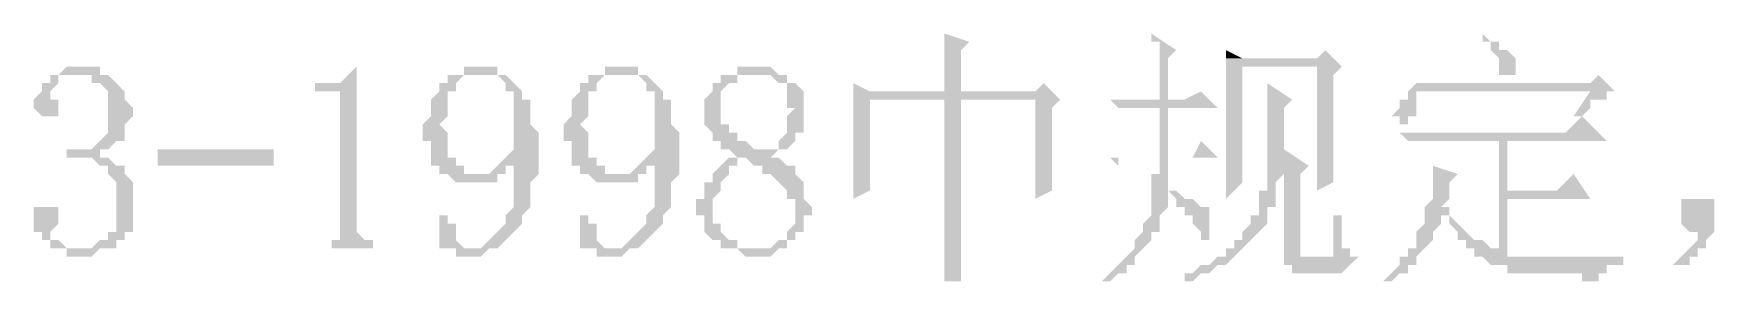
# Model space of a CAD drawing. Extents: x 51 to 246, y 3 to 417.
# Drawn here: x 211.58 to 220.18, y 342.39 to 343.66 of the extents above; entities that cross this region are included whole.
import ezdxf

# ---------------------------------------------------------------- set-up
doc = ezdxf.new("R2010")
doc.units = 0
doc.header["$MEASUREMENT"] = 0
doc.layers.add('_____1', color=160, linetype='Continuous')

msp = doc.modelspace()

# ---------------------------------------------------------------- hatches: boundary and pattern name
at = {"layer": '_____1'}
for points in [[(216.2387, 343.6617), (216.2387, 343.3653), (215.8576, 343.3653), (216.3234, 343.3653), (216.3234, 343.577), (216.3658, 343.6193)], [(217.297, 343.6617), (217.297, 343.6193), (217.3394, 343.6193), (217.3394, 343.3231), (217.3817, 343.3231), (217.3817, 343.5346), (217.4241, 343.577)], [(217.678, 343.577), (217.678, 343.5346), (217.7628, 343.5346)], [(218.1862, 343.577), (218.1438, 343.5346), (217.678, 343.5346), (217.678, 342.8149), (217.7628, 342.8997), (217.7628, 343.4924), (218.2706, 343.4924)], [(211.709, 343.45), (211.6667, 343.45), (211.6667, 343.4076), (211.6243, 343.4076), (211.6243, 343.3653), (211.5819, 343.3231), (211.5819, 343.2807), (211.6243, 343.2383), (211.709, 343.2383), (211.709, 343.3231), (211.6667, 343.3231), (211.6667, 343.3653), (211.709, 343.4076), (211.709, 343.45), (211.7938, 343.45)], [(211.8362, 343.4924), (211.7514, 343.4924), (211.709, 343.45), (211.8782, 343.45), (211.8782, 343.4076), (211.9206, 343.4076), (211.9629, 343.3653), (211.9629, 343.1536), (211.8782, 343.069), (211.7514, 343.069), (211.7514, 343.0266), (211.8782, 343.0266), (211.9206, 342.9844), (211.9629, 342.9844), (211.9629, 342.942), (212.0053, 342.8997), (212.0053, 342.6456), (211.9629, 342.6456), (211.9629, 342.6034), (211.9206, 342.6034), (211.8782, 342.561), (211.7938, 342.561), (212.0053, 342.561), (212.0053, 342.6034), (212.0477, 342.6034), (212.0477, 342.6456), (212.0901, 342.6456), (212.0901, 342.8997), (212.0477, 342.942), (212.0477, 342.9844), (212.0053, 342.9844), (211.9629, 343.0266), (211.9206, 343.0266), (211.9206, 343.069), (211.9629, 343.069), (212.0053, 343.1114), (212.0477, 343.1114), (212.0477, 343.1959), (212.0901, 343.2383), (212.0901, 343.2807), (212.0477, 343.3231), (212.0477, 343.3653), (211.9629, 343.45), (211.9206, 343.45), (211.9206, 343.4924), (211.8782, 343.4924)], [(213.2332, 343.4924), (213.1484, 343.4076), (213.0213, 343.4076), (213.0213, 343.3653), (213.1484, 343.3653), (213.1484, 342.6034), (213.106, 342.6034), (213.106, 342.561), (213.0213, 342.561), (213.4023, 342.561), (213.3176, 342.561), (213.3176, 342.6034), (213.2752, 342.6034), (213.2332, 342.6456)], [(213.8681, 343.4924), (213.7833, 343.4924), (213.7833, 343.45), (213.6986, 343.45), (213.6986, 343.4076), (213.6562, 343.4076), (213.6562, 343.3653), (213.6138, 343.3231), (213.6138, 343.2383), (213.5718, 343.1959), (213.5718, 343.1114), (213.6138, 343.1114), (213.6138, 342.9844), (213.6562, 342.9844), (213.6562, 342.942), (213.8257, 342.942), (213.7833, 342.942), (213.7833, 342.9844), (213.741, 342.9844), (213.741, 343.0266), (213.6986, 343.0266), (213.6986, 343.1536), (213.6562, 343.1959), (213.6986, 343.2383), (213.6986, 343.3653), (213.741, 343.3653), (213.741, 343.4076), (213.7833, 343.45), (213.9949, 343.45), (213.9528, 343.45), (213.9528, 343.4924), (213.9105, 343.4924)], [(214.5878, 343.4924), (214.503, 343.4924), (214.503, 343.45), (214.4183, 343.45), (214.4183, 343.4076), (214.3759, 343.4076), (214.3759, 343.3653), (214.3335, 343.3231), (214.3335, 343.2383), (214.2915, 343.1959), (214.2915, 343.1114), (214.3335, 343.1114), (214.3335, 342.9844), (214.3759, 342.9844), (214.3759, 342.942), (214.5454, 342.942), (214.503, 342.942), (214.503, 342.9844), (214.4606, 342.9844), (214.4606, 343.0266), (214.4183, 343.0266), (214.4183, 343.1536), (214.3759, 343.1959), (214.4183, 343.2383), (214.4183, 343.3653), (214.4606, 343.3653), (214.4606, 343.4076), (214.503, 343.45), (214.7145, 343.45), (214.6722, 343.45), (214.6722, 343.4924), (214.6301, 343.4924)], [(215.2651, 343.4924), (215.1803, 343.4924), (215.1803, 343.45), (215.0956, 343.45), (215.0956, 343.4076), (215.0532, 343.4076), (215.0532, 343.3653), (215.0112, 343.3231), (215.0112, 343.1959), (215.0532, 343.1536), (215.0532, 343.1114), (215.0956, 343.1114), (215.0956, 343.069), (215.1379, 343.069), (215.1803, 343.0266), (215.1379, 343.0266), (215.2227, 343.0266), (215.2651, 342.9844), (215.3074, 342.9844), (215.3074, 342.942), (215.3498, 342.942), (215.4342, 342.8573), (215.4342, 342.8149), (215.4766, 342.8149), (215.4766, 342.688), (215.4342, 342.6456), (215.4342, 342.6034), (215.3918, 342.6034), (215.3498, 342.561), (215.1379, 342.561), (215.1803, 342.561), (215.2227, 342.5186), (215.3498, 342.5186), (215.3918, 342.561), (215.4342, 342.561), (215.4342, 342.6034), (215.4766, 342.6034), (215.4766, 342.6456), (215.519, 342.6456), (215.519, 342.7303), (215.5613, 342.7303), (215.5613, 342.7727), (215.519, 342.8149), (215.519, 342.8997), (215.4766, 342.942), (215.4766, 342.9844), (215.4342, 342.9844), (215.3918, 343.0266), (215.3498, 343.0266), (215.3918, 343.069), (215.2651, 343.069), (215.2227, 343.1114), (215.1803, 343.1114), (215.1803, 343.1536), (215.1379, 343.1536), (215.1379, 343.1959), (215.0956, 343.1959), (215.0956, 343.3653), (215.1379, 343.4076), (215.1803, 343.4076), (215.1803, 343.45), (215.3918, 343.45), (215.3498, 343.4924), (215.3074, 343.4924)], [(215.3918, 343.45), (215.2651, 343.45), (215.3498, 343.45), (215.3918, 343.4076), (215.4342, 343.4076), (215.4342, 343.2807), (215.4766, 343.2807), (215.4342, 343.2383), (215.4342, 343.1536), (215.3918, 343.1114), (215.3918, 343.069), (215.3074, 343.069), (215.4342, 343.069), (215.4766, 343.1114), (215.4766, 343.1536), (215.519, 343.1536), (215.519, 343.3653), (215.4766, 343.4076), (215.4342, 343.4076), (215.4342, 343.45)], [(218.2706, 343.4924), (218.1438, 343.4924), (218.1438, 342.8573), (218.2282, 342.8997), (218.2282, 343.45)], [(218.6516, 343.4924), (218.6516, 343.4076), (218.6092, 343.3653), (218.6516, 343.4076)], [(219.5832, 343.45), (219.5408, 343.4076), (218.6516, 343.4076), (218.6092, 343.3653), (219.5408, 343.3653), (219.456, 343.2383), (219.4984, 343.2383), (219.5408, 343.2807), (219.5408, 343.3231), (219.6252, 343.3231), (219.6252, 343.3653), (219.6676, 343.3653)], [(215.7729, 343.4076), (215.7729, 343.3653), (216.3234, 343.3653), (215.8576, 343.3653)], [(216.7468, 343.4076), (216.7044, 343.3653), (215.7729, 343.3653), (215.7729, 343.3231), (216.7044, 343.3231), (216.7044, 342.942), (216.3234, 342.942), (216.7888, 342.942), (216.7888, 343.2807), (216.8312, 343.3231)], [(215.7729, 343.3231), (215.7729, 342.942), (216.7044, 342.942), (216.7044, 342.8149), (216.7888, 342.8573), (216.7888, 342.942), (215.8576, 342.942), (215.8576, 343.3231), (216.2387, 343.3231)], [(216.2387, 343.3231), (216.2387, 342.942), (215.8576, 342.942), (216.3234, 342.942), (216.3234, 343.3231), (216.7044, 343.3231)], [(217.5509, 343.3653), (217.4665, 343.3231), (217.0855, 343.3231), (217.1278, 343.2807), (217.6356, 343.2807)], [(217.8895, 343.4076), (217.8895, 342.8573), (217.8472, 342.8573), (217.8472, 342.7303), (217.8051, 342.7303), (217.8051, 342.688), (217.7628, 342.6456), (217.7628, 342.6034), (217.7204, 342.6034), (217.7204, 342.561), (217.678, 342.561), (217.678, 342.5186), (217.6356, 342.5186), (217.5933, 342.4763), (217.5509, 342.4763), (217.5085, 342.4341), (217.4665, 342.4341), (217.4665, 342.3917), (217.4241, 342.3917), (217.5085, 342.3917), (217.5509, 342.4341), (217.5933, 342.4341), (217.6356, 342.4763), (217.678, 342.4763), (217.7628, 342.561), (217.8051, 342.6034), (217.8895, 342.688), (217.8895, 342.7727), (217.9319, 342.7727), (217.9319, 342.8997), (217.9743, 342.942), (217.9743, 343.2807), (218.0167, 343.3231)], [(218.6092, 343.3653), (218.6092, 343.3231), (218.5668, 343.3231), (218.5668, 343.2807), (218.5248, 343.2383), (218.5668, 343.2383), (218.5668, 343.1959), (218.6092, 343.1959), (218.6092, 343.2383), (218.6516, 343.2383), (218.6516, 343.3653), (219.5408, 343.3653)], [(219.4984, 343.2383), (219.4137, 343.1536), (218.5668, 343.1536), (218.6092, 343.1114), (219.6252, 343.1114)], [(217.5509, 343.1114), (217.5085, 343.0266), (217.0855, 343.0266), (217.1278, 342.9844), (217.1278, 343.0266), (217.6356, 343.0266)], [(217.9743, 343.069), (217.9743, 342.4763), (218.1014, 342.5186), (218.059, 342.5186), (218.059, 342.942), (218.1014, 342.9844)], [(219.1174, 343.1114), (219.075, 343.1114), (219.075, 342.561), (218.9479, 342.5186), (219.3713, 342.5186), (219.1174, 342.5186), (219.1174, 342.8149), (219.5408, 342.8149), (219.1174, 342.8573)], [(213.9949, 343.0266), (213.9105, 342.942), (213.6986, 342.942), (213.741, 342.8997), (213.9528, 342.8997), (213.9528, 342.942), (213.9949, 342.942), (213.9949, 342.9844), (214.0372, 342.9844), (214.0372, 343.0266)], [(214.7145, 343.0266), (214.6301, 342.942), (214.4183, 342.942), (214.4606, 342.8997), (214.6722, 342.8997), (214.6722, 342.942), (214.7145, 342.942), (214.7145, 342.9844), (214.7569, 342.9844), (214.7569, 343.0266)], [(215.1379, 343.0266), (215.0532, 342.942), (215.0532, 342.8997), (215.0112, 342.8997), (215.0112, 342.8149), (214.9688, 342.8149), (214.9688, 342.7303), (215.0112, 342.7303), (215.0112, 342.6456), (215.0532, 342.6034), (215.0956, 342.6034), (215.0956, 342.561), (215.2651, 342.561), (215.1803, 342.561), (215.1803, 342.6034), (215.1379, 342.6034), (215.0956, 342.6456), (215.0956, 342.688), (215.0532, 342.688), (215.0532, 342.8149), (215.0956, 342.8573), (215.0956, 342.8997), (215.1379, 342.942), (215.1379, 342.9844), (215.1803, 342.9844), (215.1803, 343.0266)], [(217.3817, 343.0266), (217.3394, 343.0266), (217.3394, 342.942), (217.297, 342.942), (217.297, 342.8573), (217.3817, 342.8573), (217.4241, 342.8149), (217.4241, 342.7727), (217.4665, 342.7727), (217.4665, 342.7303), (217.5085, 342.7303), (217.5085, 342.688), (217.5509, 342.6456), (217.5509, 342.6034), (217.5933, 342.6034), (217.5933, 342.7727), (217.5509, 342.7727), (217.5085, 342.8149), (217.4665, 342.8149), (217.4241, 342.8573), (217.3817, 342.8573), (217.3817, 342.9844)], [(218.7363, 342.9844), (218.7363, 342.8149), (218.694, 342.7727), (218.694, 342.7303), (218.8211, 342.7303), (218.8211, 342.688), (218.8635, 342.6456), (218.8635, 342.6034), (218.9055, 342.6034), (218.9055, 342.561), (218.9479, 342.561), (218.9479, 342.5186), (219.075, 342.561), (219.0326, 342.561), (218.9903, 342.6034), (218.9479, 342.6034), (218.8211, 342.7303), (218.8211, 342.7727), (218.7787, 342.7727), (218.8211, 342.8149), (218.8211, 342.8997), (218.8635, 342.942)], [(215.7729, 342.942), (215.7729, 342.8149), (215.8576, 342.8573), (215.8576, 342.942), (216.7044, 342.942)], [(219.456, 342.942), (219.3713, 342.8573), (219.1174, 342.8573), (219.5408, 342.8149)], [(217.297, 342.8573), (217.297, 342.7303), (217.2546, 342.688), (217.2546, 342.6456), (217.2122, 342.6034), (217.2122, 342.561), (217.0431, 342.3917), (217.0855, 342.3917), (217.1278, 342.4341), (217.1699, 342.4341), (217.1699, 342.4763), (217.2122, 342.4763), (217.2122, 342.5186), (217.2546, 342.561), (217.297, 342.6034), (217.297, 342.6456), (217.3394, 342.6456), (217.3394, 342.7303), (217.3817, 342.7727), (217.3817, 342.8573)], [(211.6243, 342.7727), (211.5819, 342.7727), (211.5819, 342.6456), (211.6243, 342.6456), (211.6243, 342.6034), (211.6667, 342.6034), (211.6667, 342.561), (211.7514, 342.561), (211.7514, 342.5186), (211.8782, 342.5186), (211.9206, 342.561), (211.9629, 342.561), (211.7514, 342.561), (211.709, 342.6034), (211.6667, 342.6034), (211.6667, 342.6456), (211.709, 342.688), (211.709, 342.7727), (211.6667, 342.7727)], [(213.6986, 342.7303), (213.6562, 342.7303), (213.6562, 342.561), (213.8257, 342.561), (213.7833, 342.561), (213.741, 342.6034), (213.741, 342.688), (213.6986, 342.688)], [(214.4183, 342.7303), (214.3759, 342.7303), (214.3759, 342.561), (214.5454, 342.561), (214.503, 342.561), (214.4606, 342.6034), (214.4606, 342.688), (214.4183, 342.688)], [(218.694, 342.7303), (218.694, 342.688), (218.6516, 342.6456), (218.6516, 342.561), (218.6092, 342.561), (218.6092, 342.5186), (218.5668, 342.5186), (218.5668, 342.4763), (218.4824, 342.3917), (218.5248, 342.3917), (218.5668, 342.4341), (218.6092, 342.4341), (218.6092, 342.4763), (218.6516, 342.4763), (218.6516, 342.5186), (218.694, 342.561), (218.7363, 342.6034), (218.7363, 342.6456), (218.7787, 342.688), (218.7787, 342.7303)], [(219.7099, 342.5186), (218.9903, 342.5186), (219.0326, 342.4763), (219.1174, 342.4763), (219.1174, 342.4341), (219.4984, 342.4341), (219.4984, 342.3917), (219.5832, 342.3917), (219.5832, 342.4341), (219.6252, 342.4341), (219.6252, 342.4763), (219.7099, 342.4763)]]:
    msp.add_hatch(color=7, dxfattribs=at).paths.add_polyline_path(points, is_closed=False)
for points in [[(218.9903, 343.6617), (218.9903, 343.6193), (219.0326, 343.6193), (219.0326, 343.577), (219.075, 343.5346), (219.075, 343.45), (219.1597, 343.45), (219.1597, 343.5346), (219.1174, 343.577), (219.075, 343.577), (219.075, 343.6193), (219.0326, 343.6193)], [(213.9949, 343.45), (213.8681, 343.45), (213.9528, 343.45), (213.9949, 343.4076), (213.9949, 343.3653), (214.0372, 343.3653), (214.0372, 343.069), (213.9949, 343.0266), (214.0372, 343.0266), (214.0372, 342.7727), (213.9949, 342.7303), (213.9949, 342.688), (213.9105, 342.6034), (213.8681, 342.561), (213.6986, 342.561), (213.741, 342.561), (213.741, 342.5186), (213.8681, 342.5186), (213.9105, 342.561), (213.9528, 342.561), (213.9949, 342.6034), (214.0796, 342.688), (214.0796, 342.7303), (214.122, 342.7727), (214.122, 342.8997), (214.1644, 342.942), (214.1644, 343.1536), (214.122, 343.1959), (214.122, 343.3231), (214.0796, 343.3231), (214.0796, 343.3653)], [(214.7145, 343.45), (214.5878, 343.45), (214.6722, 343.45), (214.7145, 343.4076), (214.7145, 343.3653), (214.7569, 343.3653), (214.7569, 343.069), (214.7145, 343.0266), (214.7569, 343.0266), (214.7569, 342.7727), (214.7145, 342.7303), (214.7145, 342.688), (214.6301, 342.6034), (214.5878, 342.561), (214.4183, 342.561), (214.4606, 342.561), (214.4606, 342.5186), (214.5878, 342.5186), (214.6301, 342.561), (214.6722, 342.561), (214.7145, 342.6034), (214.7569, 342.6456), (214.7993, 342.688), (214.7993, 342.7303), (214.8417, 342.7727), (214.8417, 342.8997), (214.884, 342.942), (214.884, 343.1536), (214.8417, 343.1959), (214.8417, 343.3231), (214.7993, 343.3231), (214.7993, 343.3653), (214.7569, 343.4076)], [(217.3394, 343.2807), (217.3817, 343.2807), (217.3817, 343.0266), (217.3394, 343.0266)], [(212.2168, 343.069), (212.8097, 343.069), (212.8097, 342.9844), (212.2168, 342.9844)], [(216.2387, 342.3917), (216.3234, 342.3917), (216.3234, 342.942), (216.2387, 342.942)], [(220.091, 342.8149), (220.0062, 342.8149), (220.0062, 342.688), (220.0486, 342.6456), (220.091, 342.6456), (220.091, 342.6034), (219.9638, 342.4763), (220.0486, 342.4763), (220.0486, 342.5186), (220.091, 342.5186), (220.091, 342.561), (220.1333, 342.561), (220.1333, 342.6034), (220.1757, 342.6456), (220.1757, 342.8149)], [(218.2706, 342.7303), (218.2282, 342.7303), (218.2282, 342.5186), (218.1014, 342.5186), (217.9743, 342.4763), (218.0167, 342.4763), (218.0167, 342.4341), (218.2706, 342.4341), (218.3553, 342.5186), (218.3129, 342.5186), (218.3129, 342.561), (218.2706, 342.561)]]:
    msp.add_hatch(color=7, dxfattribs=at).paths.add_polyline_path(points)

doc.saveas('drawing.dxf')
